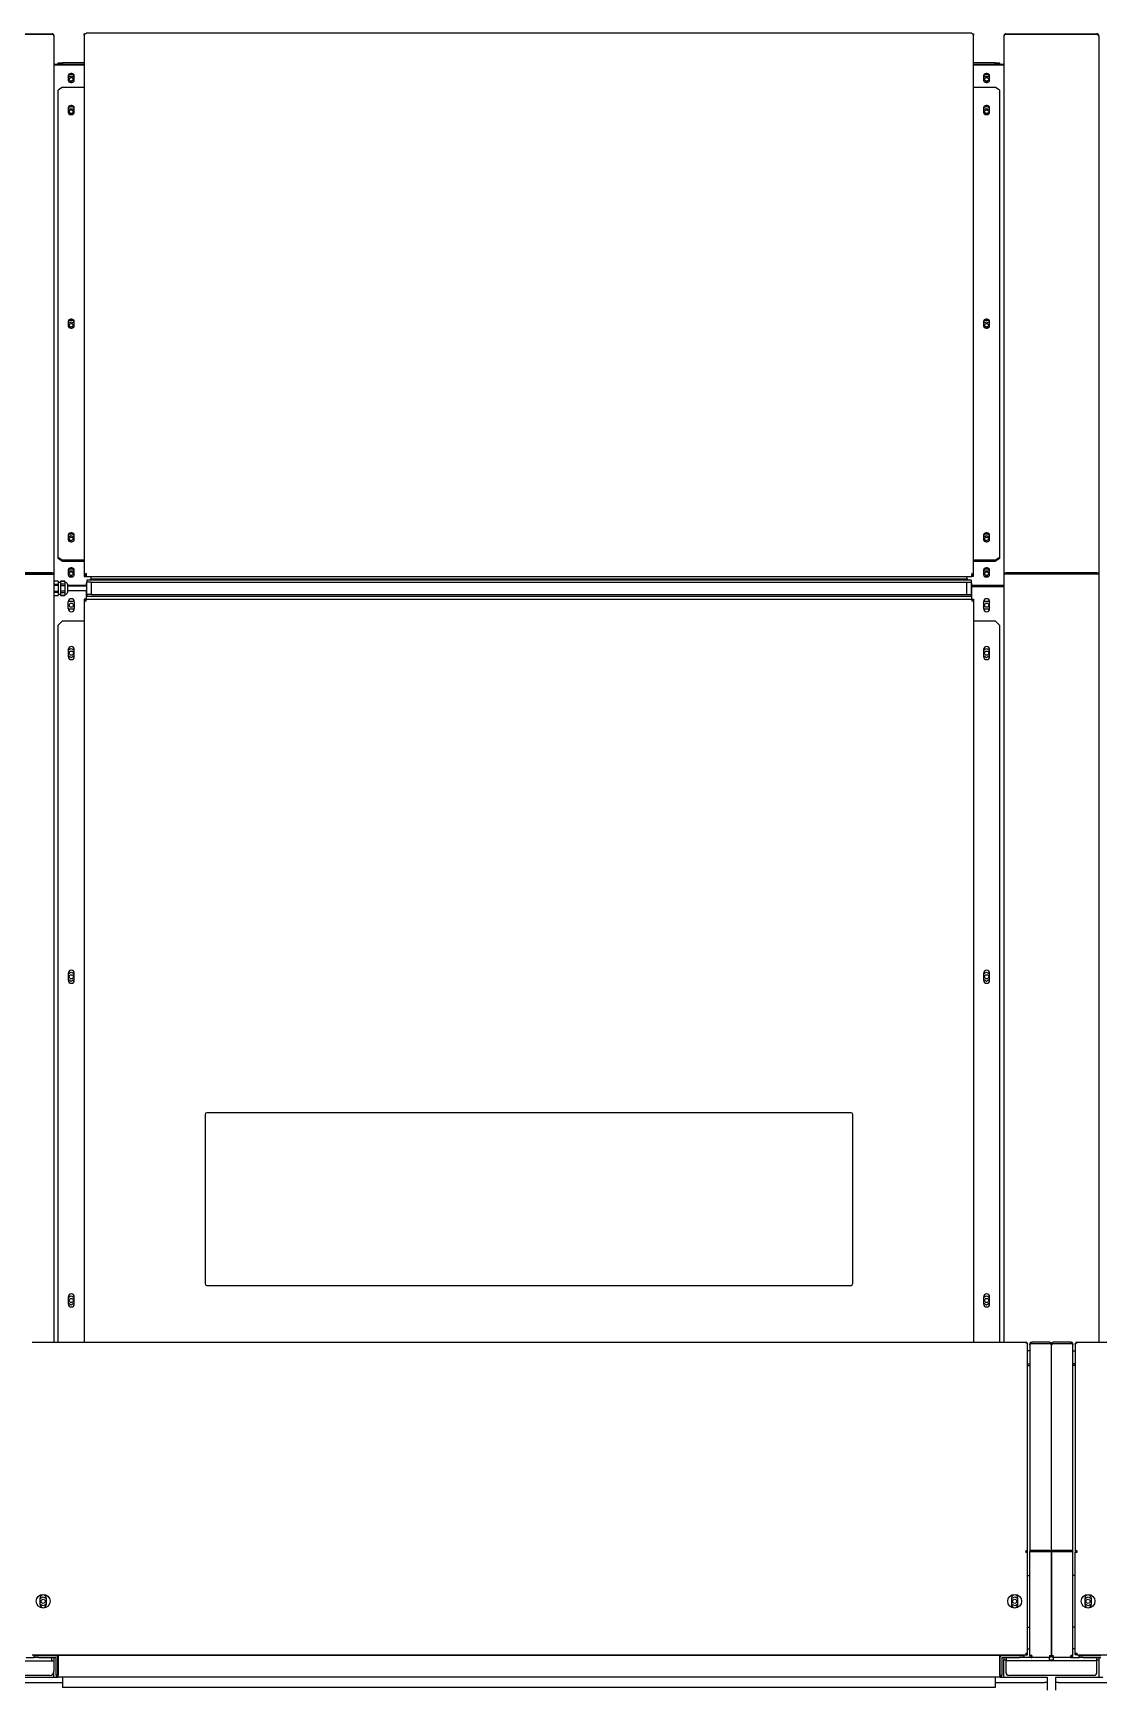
# Model space of a CAD drawing. Extents: x 28911 to 70911, y -59 to 29641.
# Drawn here: x 38253 to 39487, y 6864 to 8783 of the extents above; entities that cross this region are included whole.
import ezdxf

# ---------------------------------------------------------------- set-up
doc = ezdxf.new("R2010")
doc.units = 0
doc.header["$LTSCALE"] = 300
doc.header["$MEASUREMENT"] = 0

# ---------------------------------------------------------------- blocks, each defined once
blk = doc.blocks.new('A$C714e681e')
at = {"color": 7, "linetype": 'Continuous', "lineweight": 25}
for p, q in [((191.8, 2948.5), (297.4, 2948.5)), ((297.4, 2947.9), (191.8, 2947.9)), ((299.6, 2946.3), (299.6, 2946.3)), ((299.6, 2946.3), (299.6, 2322.6)), ((334.6, 2948.5), (335.8, 2948.5)), ((334.6, 2947.1), (334.6, 2948.5)), ((334.6, 2947.1), (334.6, 2321.8)), ((1362.4, 2949.3), (336.8, 2949.3)), ((336.8, 2949.3), (336.8, 2948.7)), ((1362.4, 2949.3), (1362.4, 2948.7)), ((1363.4, 2948.5), (1364.6, 2948.5)), ((1364.6, 2948.5), (1364.6, 2947.1)), ((1364.6, 2321.8), (1364.6, 2947.1)), ((1399.6, 2946.3), (1399.6, 2946.3)), ((1399.6, 2946.3), (1399.6, 2322.6)), ((1401.8, 2948.5), (1507.4, 2948.5)), ((1507.4, 2947.9), (1401.8, 2947.9)), ((1509.6, 2946.3), (1509.6, 2946.3)), ((1509.6, 2946.3), (1509.6, 2322.6)), ((334.6, 2913), (299.8, 2913)), ((299.8, 2912.4), (334.6, 2912.4)), ((304.6, 2913), (304.6, 2915)), ((304.6, 2915), (309.6, 2915)), ((309.6, 2915), (309.6, 2913)), ((334.4, 2915), (309.6, 2915)), ((316.1, 2900.1), (316.1, 2894.4)), ((316.1, 2898), (316.9, 2899)), ((316.9, 2899), (322.3, 2899)), ((322.3, 2899), (323.1, 2898)), ((323.1, 2894.4), (323.1, 2900.1)), ((334.4, 2913), (334.6, 2913)), ((1399.4, 2913), (1364.6, 2913)), ((1364.6, 2913), (1364.8, 2913)), ((1364.6, 2912.4), (1399.4, 2912.4)), ((1389.6, 2915), (1364.8, 2915)), ((1376.1, 2900.1), (1376.1, 2894.4)), ((1376.1, 2898), (1376.9, 2899)), ((1376.9, 2899), (1382.3, 2899)), ((1382.3, 2899), (1383.1, 2898)), ((1383.1, 2894.4), (1383.1, 2900.1)), ((1389.6, 2913), (1389.6, 2915)), ((1389.6, 2915), (1394.6, 2915)), ((1394.6, 2915), (1394.6, 2913)), ((309.6, 2886.7), (304.6, 2883.1)), ((304.6, 2342.2), (304.6, 2883.1)), ((309.6, 2886.7), (334.4, 2886.7)), ((321.8, 2892.5), (317.4, 2892.5)), ((1364.8, 2886.7), (1389.6, 2886.7)), ((1381.8, 2892.5), (1377.4, 2892.5)), ((1394.6, 2883.1), (1389.6, 2886.7)), ((1394.6, 2883.1), (1394.6, 2342.2)), ((316.1, 2863), (316.1, 2857.3)), ((316.1, 2860.7), (319.6, 2862.1)), ((319.6, 2862.1), (323.1, 2860.7)), ((323.1, 2857.3), (323.1, 2863)), ((1376.1, 2863), (1376.1, 2857.3)), ((1376.1, 2860.7), (1379.6, 2862.1)), ((1379.6, 2862.1), (1383.1, 2860.7)), ((1383.1, 2857.3), (1383.1, 2863)), ((319, 2854.9), (316.9, 2855.7)), ((322.3, 2855.7), (320.2, 2854.9)), ((1379, 2854.9), (1376.9, 2855.7)), ((1382.3, 2855.7), (1380.2, 2854.9)), ((316.1, 2615.5), (316.1, 2609.8)), ((316.1, 2613.2), (319.6, 2614.7)), ((319.6, 2614.7), (323.1, 2613.2)), ((323.1, 2609.8), (323.1, 2615.5)), ((1376.1, 2615.5), (1376.1, 2609.8)), ((1376.1, 2613.2), (1379.6, 2614.7)), ((1379.6, 2614.7), (1383.1, 2613.2)), ((1383.1, 2609.8), (1383.1, 2615.5)), ((319, 2607.4), (316.9, 2608.2)), ((322.3, 2608.2), (320.2, 2607.4)), ((1379, 2607.4), (1376.9, 2608.2)), ((1382.3, 2608.2), (1380.2, 2607.4)), ((316.1, 2368), (316.1, 2362.3)), ((316.1, 2365.7), (319.6, 2367.2)), ((319, 2359.9), (316.9, 2360.7)), ((319.6, 2367.2), (323.1, 2365.7)), ((322.3, 2360.7), (320.2, 2359.9)), ((323.1, 2362.3), (323.1, 2368)), ((1376.1, 2368), (1376.1, 2362.3)), ((1376.1, 2365.7), (1379.6, 2367.2)), ((1379, 2359.9), (1376.9, 2360.7)), ((1379.6, 2367.2), (1383.1, 2365.7)), ((1382.3, 2360.7), (1380.2, 2359.9)), ((1383.1, 2362.3), (1383.1, 2368)), ((304.6, 2342.2), (309.6, 2338.7)), ((304.6, 2340.8), (304.6, 2342.2)), ((309.6, 2337.2), (304.6, 2340.8)), ((1389.6, 2338.7), (1394.6, 2342.2)), ((1394.6, 2340.8), (1389.6, 2337.2)), ((1394.6, 2342.2), (1394.6, 2340.8)), ((297.4, 2324.1), (191.8, 2324.1)), ((297.4, 2322.7), (191.8, 2322.7)), ((191.8, 2322.6), (297.4, 2322.6)), ((297.4, 2322.6), (299.6, 2322.6)), ((299.6, 2322.6), (299.6, 1432.5)), ((334.4, 2338.7), (309.6, 2338.7)), ((309.6, 2338.7), (309.6, 2337.2)), ((334.4, 2337.2), (309.6, 2337.2)), ((316.1, 2327.3), (316.1, 2321.7)), ((316.1, 2325.4), (316.9, 2326.4)), ((316.9, 2326.4), (322.3, 2326.4)), ((322.3, 2326.4), (323.1, 2325.4)), ((323.1, 2321.7), (323.1, 2327.3)), ((334.4, 2337.2), (334.6, 2337.3)), ((334.6, 2321.8), (334.6, 2321.7)), ((334.6, 2321.7), (336.6, 2321.7)), ((334.6, 2321.7), (334.6, 2319.6)), ((336.6, 2321.8), (336.6, 2321.7)), ((336.6, 2321.7), (336.6, 2319.6)), ((336.8, 2323.3), (336.8, 2319.6)), ((1362.4, 2323.3), (1362.4, 2319.6)), ((1362.6, 2321.7), (1362.6, 2321.8)), ((1364.6, 2321.7), (1362.6, 2321.7)), ((1362.6, 2319.6), (1362.6, 2321.7)), ((1364.6, 2337.3), (1364.8, 2337.2)), ((1364.6, 2321.7), (1364.6, 2321.8)), ((1364.6, 2319.6), (1364.6, 2321.7)), ((1389.6, 2338.7), (1364.8, 2338.7)), ((1389.6, 2337.2), (1364.8, 2337.2)), ((1376.1, 2327.3), (1376.1, 2321.7)), ((1376.1, 2325.4), (1376.9, 2326.4)), ((1376.9, 2326.4), (1382.3, 2326.4)), ((1382.3, 2326.4), (1383.1, 2325.4)), ((1383.1, 2321.7), (1383.1, 2327.3)), ((1389.6, 2337.2), (1389.6, 2338.7)), ((1399.6, 2322.6), (1399.6, 1432.5)), ((1401.8, 2322.6), (1399.6, 2322.6)), ((1507.4, 2324.1), (1401.8, 2324.1)), ((1507.4, 2322.7), (1401.8, 2322.7)), ((1507.4, 2322.6), (1401.8, 2322.6)), ((1453.6, 2322.7), (1453.6, 2322.6)), ((1455.6, 2322.7), (1455.6, 2322.6)), ((1509.6, 2322.6), (1507.4, 2322.6)), ((1509.6, 2322.6), (1509.6, 1432.5)), ((304.6, 2314.2), (299.6, 2314.2)), ((304.6, 2314.2), (299.6, 2314.2)), ((299.6, 2310.8), (304.6, 2310.8)), ((304.6, 2309.4), (299.6, 2309.4)), ((299.6, 2302.6), (304.6, 2302.6)), ((304.6, 2314.2), (304.6, 2310.8)), ((304.6, 2314.2), (304.6, 2314.2)), ((307.1, 2312.9), (304.6, 2312.9)), ((304.6, 2310.8), (304.6, 2309.4)), ((304.6, 2309.4), (304.6, 2302.6)), ((304.6, 2302.6), (304.6, 2301.2)), ((312.1, 2314.2), (307.1, 2314.2)), ((307.1, 2314.2), (312.1, 2314.2)), ((307.1, 2314.2), (307.1, 2310.8)), ((307.1, 2314.2), (307.1, 2314.2)), ((312.1, 2310.8), (307.1, 2310.8)), ((307.1, 2310.8), (307.1, 2309.4)), ((307.1, 2309.4), (312.1, 2309.4)), ((307.1, 2309.4), (307.1, 2302.6)), ((312.1, 2302.6), (307.1, 2302.6)), ((307.1, 2302.6), (307.1, 2301.2)), ((312.1, 2314.2), (312.1, 2310.8)), ((312.1, 2314.2), (312.1, 2314.2)), ((313.1, 2312.9), (312.1, 2312.9)), ((312.1, 2310.8), (312.1, 2309.4)), ((312.1, 2309.4), (312.1, 2302.6)), ((312.1, 2302.6), (312.1, 2301.2)), ((315.1, 2311), (315.1, 2301.1)), ((336.8, 2309.4), (315.1, 2309.4)), ((322.6, 2308.5), (315.1, 2308.5)), ((315.1, 2303.5), (322.6, 2303.5)), ((322, 2319.9), (317.2, 2319.9)), ((337.6, 2308.5), (322.6, 2308.5)), ((322.6, 2303.5), (337.6, 2303.5)), ((334.6, 2319.6), (336.6, 2319.6)), ((336.8, 2319.6), (1362.4, 2319.6)), ((337.6, 2312.3), (336.8, 2311.5)), ((336.8, 2311.5), (336.8, 2308.5)), ((336.8, 2303.5), (336.8, 2293.7)), ((1361.6, 2315.5), (337.6, 2315.5)), ((337.6, 2315.5), (337.6, 2313.1)), ((342.6, 2313.1), (337.6, 2313.1)), ((337.6, 2298.9), (337.6, 2313.1)), ((341.8, 2316.5), (340.8, 2315.5)), ((1357.4, 2316.5), (341.8, 2316.5)), ((342.1, 2319.6), (342.1, 2316.5)), ((342.6, 2313.1), (342.6, 2298.9)), ((342.6, 2313.1), (1356.6, 2313.1)), ((1356.6, 2298.9), (1356.6, 2313.1)), ((1356.6, 2313.1), (1361.6, 2313.1)), ((1357.1, 2316.5), (1357.1, 2319.6)), ((1358.4, 2315.5), (1357.4, 2316.5)), ((1361.6, 2315.5), (1361.6, 2313.1)), ((1361.6, 2313.1), (1361.6, 2298.9)), ((1362.4, 2311.5), (1361.6, 2312.3)), ((1362.4, 2293.7), (1362.4, 2311.5)), ((1399.4, 2309.4), (1362.4, 2309.4)), ((1362.4, 2308), (1399.4, 2308)), ((1364.6, 2319.6), (1362.6, 2319.6)), ((1382, 2319.9), (1377.2, 2319.9)), ((1399.6, 2308), (1399.4, 2308)), ((1399.5, 2308), (1399.6, 2308)), ((304.6, 2301.2), (299.6, 2301.2)), ((299.6, 2297.8), (304.6, 2297.8)), ((299.6, 2297.8), (304.6, 2297.8)), ((304.6, 2301.2), (304.6, 2297.8)), ((307.1, 2299.1), (304.6, 2299.1)), ((304.6, 2297.8), (304.6, 2297.8)), ((307.1, 2301.2), (312.1, 2301.2)), ((307.1, 2301.2), (307.1, 2297.8)), ((307.1, 2297.8), (312.1, 2297.8)), ((312.1, 2297.8), (307.1, 2297.8)), ((307.1, 2297.8), (307.1, 2297.8)), ((312.1, 2301.2), (312.1, 2297.8)), ((313.1, 2299.1), (312.1, 2299.1)), ((312.1, 2297.8), (312.1, 2297.8)), ((316.1, 2289.6), (316.9, 2291.1)), ((316.1, 2282.5), (316.1, 2290.5)), ((316.9, 2281.9), (316.1, 2283.3)), ((316.9, 2291.1), (322.3, 2291.1)), ((322.3, 2291.1), (323.1, 2289.6)), ((323.1, 2283.3), (322.3, 2281.9)), ((323.1, 2290.5), (323.1, 2282.5)), ((334.6, 2293.5), (334.6, 2291.3)), ((336.6, 2293.5), (334.6, 2293.5)), ((334.6, 2291.3), (334.6, 1432.5)), ((336.8, 2291.3), (334.6, 2291.3)), ((336.6, 2291.3), (336.6, 2293.5)), ((336.8, 2293.7), (336.8, 2293.5)), ((336.8, 2293.5), (1362.4, 2293.5)), ((336.8, 2291.3), (336.8, 2293.5)), ((342.6, 2298.9), (337.6, 2298.9)), ((337.6, 2298.9), (337.6, 2296.5)), ((1361.6, 2296.5), (337.6, 2296.5)), ((342.6, 2298.9), (1356.6, 2298.9)), ((1356.6, 2298.9), (1361.6, 2298.9)), ((1361.6, 2298.9), (1361.6, 2296.5)), ((1362.4, 2293.5), (1362.4, 2293.7)), ((1362.4, 2293.5), (1362.4, 2291.3)), ((1364.6, 2291.3), (1362.4, 2291.3)), ((1362.6, 2293.5), (1362.6, 2291.3)), ((1362.6, 2293.5), (1364.6, 2293.5)), ((1364.6, 2293.5), (1364.6, 2291.3)), ((1364.6, 2291.3), (1364.6, 1432.5)), ((1376.1, 2289.6), (1376.9, 2291.1)), ((1376.1, 2290.5), (1376.1, 2282.5)), ((1376.9, 2281.9), (1376.1, 2283.3)), ((1376.9, 2291.1), (1382.3, 2291.1)), ((1382.3, 2291.1), (1383.1, 2289.6)), ((1383.1, 2283.3), (1382.3, 2281.9)), ((1383.1, 2282.5), (1383.1, 2290.5)), ((309.6, 2268.5), (304.6, 2263.5)), ((309.6, 2268.5), (334.4, 2268.5)), ((322.3, 2281.9), (316.9, 2281.9)), ((334.6, 2268.5), (334.4, 2268.5)), ((1364.8, 2268.5), (1364.6, 2268.5)), ((1364.8, 2268.5), (1389.6, 2268.5)), ((1382.3, 2281.9), (1376.9, 2281.9)), ((1394.6, 2263.5), (1389.6, 2268.5)), ((304.6, 1432.5), (304.6, 2263.5)), ((1394.6, 2263.5), (1394.6, 1432.5)), ((316.1, 2234.3), (319.6, 2236.3)), ((316.1, 2235), (316.1, 2227)), ((319.6, 2225.7), (316.1, 2227.7)), ((319.6, 2236.3), (323.1, 2234.3)), ((323.1, 2227.7), (319.6, 2225.7)), ((323.1, 2227), (323.1, 2235)), ((1376.1, 2234.3), (1379.6, 2236.3)), ((1376.1, 2235), (1376.1, 2227)), ((1379.6, 2225.7), (1376.1, 2227.7)), ((1379.6, 2236.3), (1383.1, 2234.3)), ((1383.1, 2227.7), (1379.6, 2225.7)), ((1383.1, 2227), (1383.1, 2235)), ((316.1, 1859.3), (319.6, 1861.3)), ((319.6, 1861.3), (323.1, 1859.3)), ((1376.1, 1859.3), (1379.6, 1861.3)), ((1379.6, 1861.3), (1383.1, 1859.3)), ((316.1, 1860), (316.1, 1852)), ((319.6, 1850.7), (316.1, 1852.7)), ((323.1, 1852.7), (319.6, 1850.7)), ((323.1, 1852), (323.1, 1860)), ((1376.1, 1860), (1376.1, 1852)), ((1379.6, 1850.7), (1376.1, 1852.7)), ((1383.1, 1852.7), (1379.6, 1850.7)), ((1383.1, 1852), (1383.1, 1860)), ((474.6, 1696.5), (474.6, 1500.5)), ((1222.6, 1698.5), (476.6, 1698.5)), ((1224.6, 1500.5), (1224.6, 1696.5)), ((476.6, 1498.5), (1222.6, 1498.5)), ((316.1, 1484.3), (319.6, 1486.3)), ((316.1, 1485), (316.1, 1477)), ((319.6, 1475.7), (316.1, 1477.7)), ((319.6, 1486.3), (323.1, 1484.3)), ((323.1, 1477.7), (319.6, 1475.7)), ((323.1, 1477), (323.1, 1485)), ((1376.1, 1484.3), (1379.6, 1486.3)), ((1376.1, 1485), (1376.1, 1477)), ((1379.6, 1475.7), (1376.1, 1477.7)), ((1379.6, 1486.3), (1383.1, 1484.3)), ((1383.1, 1477.7), (1379.6, 1475.7)), ((1383.1, 1477), (1383.1, 1485)), ((274.3, 1432.5), (1424.9, 1432.5)), ((1424.9, 1432.5), (1424.9, 1431.9)), ((1427.1, 1430.2), (1427.1, 1430.3)), ((1427.1, 1189.5), (1427.1, 1430.2)), ((1429.6, 1422.5), (1427.1, 1422.5)), ((1429.8, 1430.3), (1429.6, 1430.3)), ((1429.6, 1430.3), (1429.6, 1429.7)), ((1429.6, 1429.7), (1429.6, 1190.1)), ((1431.8, 1431.3), (1431.8, 1432.5)), ((1452.4, 1432.5), (1431.8, 1432.5)), ((1431.8, 1431.3), (1452.4, 1431.3)), ((1454.5, 1430.3), (1454.6, 1430.3)), ((1454.7, 1430.3), (1454.6, 1430.3)), ((1454.6, 1430.3), (1454.6, 1430.3)), ((1454.6, 1429.8), (1454.6, 1430.3)), ((1454.6, 1429.8), (1454.6, 1429.8)), ((1454.6, 1429.8), (1454.6, 1429.7)), ((1454.6, 1429.8), (1454.6, 1429.8)), ((1454.6, 1190.2), (1454.6, 1429.7)), ((1477.4, 1432.5), (1456.8, 1432.5)), ((1456.8, 1431.3), (1477.4, 1431.3)), ((1477.4, 1431.3), (1477.4, 1432.5)), ((1479.4, 1430.3), (1479.6, 1430.3)), ((1479.6, 1429.7), (1479.6, 1430.3)), ((1479.6, 1190.1), (1479.6, 1429.7)), ((1479.6, 1422.5), (1482.1, 1422.5)), ((1482.1, 1430.3), (1482.1, 1430.2)), ((1482.1, 1430.2), (1482.1, 1189.5)), ((1484.3, 1431.9), (1484.3, 1432.5)), ((1484.3, 1432.5), (2634.9, 1432.5)), ((1427.1, 1407.5), (1429.6, 1407.5)), ((1427.1, 1405.5), (1429.6, 1405.5)), ((1482.1, 1407.5), (1479.6, 1407.5)), ((1482.1, 1405.5), (1479.6, 1405.5)), ((1424.9, 1191), (1424.9, 1189.4)), ((1427.1, 1189.5), (1425.1, 1189.5)), ((1427.1, 1189.3), (1427.1, 1189.5)), ((1429.6, 1069.9), (1429.6, 1190.1)), ((1452.4, 1191.4), (1431.8, 1191.4)), ((1431.8, 1190.2), (1431.8, 1191.4)), ((1431.8, 1190.2), (1452.4, 1190.2)), ((1452.4, 1190.2), (1454.6, 1190.2)), ((1454.6, 1190.2), (1456.8, 1190.2)), ((1454.6, 1069.7), (1454.6, 1190.2)), ((1454.6, 1190.2), (1454.6, 1069.7)), ((1477.4, 1191.4), (1456.8, 1191.4)), ((1456.8, 1190.2), (1477.4, 1190.2)), ((1477.4, 1190.2), (1477.4, 1191.4)), ((1479.6, 1069.9), (1479.6, 1190.1)), ((1482.1, 1189.5), (1484.1, 1189.5)), ((1482.1, 1189.5), (1482.1, 1189.3)), ((1484.3, 1189.4), (1484.3, 1191)), ((1427.1, 1072.5), (1427.1, 1189.3)), ((1482.1, 1072.5), (1482.1, 1189.3)), ((1427.1, 1162.5), (1429.6, 1162.5)), ((1482.1, 1162.5), (1479.6, 1162.5)), ((283.6, 1135.8), (287.1, 1137.8)), ((283.6, 1128.5), (283.6, 1136.5)), ((287.1, 1137.8), (290.6, 1135.8)), ((290.6, 1136.5), (290.6, 1128.5)), ((1408.6, 1135.8), (1412.1, 1137.8)), ((1408.6, 1136.5), (1408.6, 1128.5)), ((1412.1, 1137.8), (1415.6, 1135.8)), ((1415.6, 1128.5), (1415.6, 1136.5)), ((1493.6, 1135.8), (1497.1, 1137.8)), ((1493.6, 1128.5), (1493.6, 1136.5)), ((1497.1, 1137.8), (1500.6, 1135.8)), ((1500.6, 1136.5), (1500.6, 1128.5)), ((287.1, 1127.2), (283.6, 1129.2)), ((290.6, 1129.2), (287.1, 1127.2)), ((1412.1, 1127.2), (1408.6, 1129.2)), ((1415.6, 1129.2), (1412.1, 1127.2)), ((1497.1, 1127.2), (1493.6, 1129.2)), ((1500.6, 1129.2), (1497.1, 1127.2)), ((1427.1, 1102.5), (1429.6, 1102.5)), ((1482.1, 1102.5), (1479.6, 1102.5)), ((1427.1, 1077.5), (1429.6, 1077.5)), ((1482.1, 1077.5), (1479.6, 1077.5)), ((252.1, 1063.5), (292.1, 1063.5)), ((267.4, 1067.5), (276.6, 1067.5)), ((274.3, 1070.3), (1424.9, 1070.3)), ((276.6, 1067.5), (276.6, 1069.5)), ((276.6, 1069.5), (281.6, 1069.5)), ((281.6, 1067.5), (276.6, 1067.5)), ((281.6, 1069.5), (301.9, 1069.5)), ((281.6, 1067.5), (301.9, 1067.5)), ((292.1, 1063.5), (295.3, 1063.5)), ((295.3, 1063.5), (299.6, 1063.5)), ((297.1, 1063.5), (297.1, 1067.5)), ((299.6, 1070.3), (299.6, 1069.5)), ((299.6, 1067.5), (299.6, 1063.5)), ((299.6, 1063.5), (299.6, 1061.3)), ((299.6, 1061.3), (299.6, 1051.5)), ((302.1, 1046.7), (302.1, 1067.3)), ((304.1, 1046.7), (304.1, 1067.3)), ((304.3, 1069.5), (304.3, 1046.7)), ((1394.9, 1069.5), (304.3, 1069.5)), ((304.6, 1069.5), (304.6, 1070.3)), ((334.6, 1070.3), (334.6, 1069.5)), ((1364.6, 1070.3), (1364.6, 1069.5)), ((1394.6, 1070.3), (1394.6, 1069.5)), ((1394.9, 1046.7), (1394.9, 1069.5)), ((1395.1, 1067.3), (1395.1, 1046.7)), ((1397.1, 1067.3), (1397.1, 1046.7)), ((1397.3, 1069.5), (1417.6, 1069.5)), ((1397.3, 1067.5), (1417.6, 1067.5)), ((1399.6, 1070.3), (1399.6, 1069.5)), ((1399.6, 1067.5), (1399.6, 1064.5)), ((1399.6, 1044.5), (1399.6, 1064.5)), ((1399.6, 1064.5), (1402.1, 1064.5)), ((1402.1, 1067.5), (1402.1, 1063.5)), ((1507.1, 1063.5), (1402.1, 1063.5)), ((1402.1, 1061.3), (1402.1, 1063.5)), ((1402.1, 1049.5), (1402.1, 1061.3)), ((1417.6, 1069.5), (1422.6, 1069.5)), ((1422.6, 1067.5), (1417.6, 1067.5)), ((1422.6, 1069.5), (1422.6, 1067.5)), ((1431.8, 1067.5), (1422.6, 1067.5)), ((1424.9, 1072.5), (1424.9, 1070.3)), ((1424.9, 1072.5), (1427.1, 1072.5)), ((1424.9, 1070.3), (1425.1, 1070.3)), ((1425.1, 1072.5), (1425.1, 1070.3)), ((1425.1, 1070.3), (1427.1, 1070.3)), ((1427.1, 1070.3), (1427.1, 1072.5)), ((1429.6, 1069.9), (1429.6, 1069.7)), ((1431.6, 1069.7), (1429.6, 1069.7)), ((1432, 1069.7), (1431.8, 1069.7)), ((1431.8, 1069.5), (1431.8, 1067.5)), ((1431.8, 1069.5), (1432, 1069.5)), ((1431.8, 1067.5), (1432, 1067.5)), ((1432, 1067.5), (1432, 1069.7)), ((1452.4, 1067.5), (1432, 1067.5)), ((1452.1, 1067.5), (1452.1, 1063.5)), ((1452.1, 1064.5), (1457.1, 1064.5)), ((1452.4, 1069.7), (1452.4, 1067.5)), ((1452.4, 1069.7), (1454.6, 1069.7)), ((1454.6, 1069.7), (1456.8, 1069.7)), ((1456.8, 1069.7), (1456.8, 1067.5)), ((1477.2, 1067.5), (1456.8, 1067.5)), ((1457.1, 1063.5), (1457.1, 1067.5)), ((1477.2, 1069.7), (1477.4, 1069.7)), ((1477.2, 1067.5), (1477.2, 1069.7)), ((1477.2, 1069.5), (1477.4, 1069.5)), ((1477.2, 1067.5), (1477.4, 1067.5)), ((1477.4, 1069.5), (1477.4, 1067.5)), ((1477.4, 1067.5), (1486.6, 1067.5)), ((1477.6, 1069.7), (1479.6, 1069.7)), ((1479.6, 1069.7), (1479.6, 1069.9)), ((1482.1, 1072.5), (1484.3, 1072.5)), ((1482.1, 1070.3), (1482.1, 1072.5)), ((1484.1, 1070.3), (1482.1, 1070.3)), ((1484.1, 1070.3), (1484.1, 1072.5)), ((1484.1, 1070.3), (1484.3, 1070.3)), ((1484.3, 1070.3), (1484.3, 1072.5)), ((1484.3, 1070.3), (2634.9, 1070.3)), ((1486.6, 1067.5), (1486.6, 1069.5)), ((1486.6, 1069.5), (1491.6, 1069.5)), ((1491.6, 1067.5), (1486.6, 1067.5)), ((1491.6, 1069.5), (1511.9, 1069.5)), ((1491.6, 1067.5), (1511.9, 1067.5)), ((1507.1, 1063.5), (1507.1, 1067.5)), ((1507.1, 1064.5), (1509.6, 1064.5)), ((1507.1, 1061.3), (1507.1, 1063.5)), ((1507.1, 1049.5), (1507.1, 1061.3)), ((1509.6, 1070.3), (1509.6, 1069.5)), ((1509.6, 1067.5), (1509.6, 1064.5)), ((1509.6, 1064.5), (1509.6, 1044.5)), ((294.6, 1046.5), (241.8, 1046.5)), ((252.6, 1044.5), (304.3, 1044.5)), ((252.6, 1038.5), (309.6, 1038.5)), ((299.6, 1044.5), (299.6, 1051.5)), ((304.1, 1046.7), (302.1, 1046.7)), ((304.3, 1044.5), (304.3, 1046.7)), ((1394.9, 1044.5), (304.3, 1044.5)), ((309.6, 1044.5), (309.6, 1034.7)), ((1389.6, 1044.5), (1389.6, 1034.7)), ((1389.6, 1038.5), (1446.6, 1038.5)), ((1394.9, 1046.7), (1394.9, 1044.5)), ((1394.9, 1044.5), (1446.6, 1044.5)), ((1395.1, 1046.7), (1397.1, 1046.7)), ((1504.1, 1046.5), (1405.1, 1046.5)), ((1446.6, 1044.5), (1449.6, 1044.5)), ((1449.6, 1038.5), (1446.6, 1038.5)), ((1449.6, 1044.5), (1449.6, 1038.5)), ((1449.6, 1038.5), (1449.6, 1029.5)), ((1459.6, 1038.5), (1459.6, 1044.5)), ((1459.6, 1044.5), (1462.6, 1044.5)), ((1459.6, 1029.5), (1459.6, 1038.5)), ((1462.6, 1038.5), (1459.6, 1038.5)), ((1462.6, 1044.5), (1514.3, 1044.5)), ((1462.6, 1038.5), (1519.6, 1038.5)), ((309.6, 1034.7), (309.6, 1032.5)), ((1389.6, 1032.5), (309.6, 1032.5)), ((1389.6, 1034.7), (1389.6, 1032.5))]:
    blk.add_line(p, q, dxfattribs=at)
at = {"color": 7, "linetype": 'Continuous', "lineweight": 25, "flags": 128}
for points in [[(323.1, 2900.1), (322.9, 2900.9), (322.3, 2901.7), (321.4, 2902.2), (320.2, 2902.5), (319, 2902.5), (317.9, 2902.2), (316.9, 2901.7), (316.3, 2900.9), (316.1, 2900.1)], [(323.1, 2898.7), (322.9, 2899.5), (322.3, 2900.3), (321.4, 2900.8), (320.2, 2901.1), (319, 2901.1), (317.9, 2900.8), (316.9, 2900.3), (316.3, 2899.5), (316.1, 2898.7)], [(321.7, 2896.6), (321.1, 2897.1), (320.2, 2897.4), (319.3, 2897.5), (318.4, 2897.3), (317.7, 2896.8), (317.3, 2896.2), (317.2, 2895.6), (317.5, 2894.9), (318.1, 2894.5), (319, 2894.2), (319.9, 2894.1), (320.8, 2894.3), (321.5, 2894.8), (321.9, 2895.4), (322, 2896), (321.7, 2896.6)], [(1383.1, 2900.1), (1382.9, 2900.9), (1382.3, 2901.7), (1381.4, 2902.2), (1380.2, 2902.5), (1379, 2902.5), (1377.9, 2902.2), (1376.9, 2901.7), (1376.3, 2900.9), (1376.1, 2900.1)], [(1383.1, 2898.7), (1382.9, 2899.5), (1382.3, 2900.3), (1381.4, 2900.8), (1380.2, 2901.1), (1379, 2901.1), (1377.9, 2900.8), (1376.9, 2900.3), (1376.3, 2899.5), (1376.1, 2898.7)], [(1381.7, 2894.9), (1382, 2895.6), (1381.9, 2896.2), (1381.5, 2896.8), (1380.8, 2897.3), (1379.9, 2897.5), (1379, 2897.4), (1378.1, 2897.1), (1377.5, 2896.6), (1377.2, 2896), (1377.3, 2895.4), (1377.7, 2894.8), (1378.4, 2894.3), (1379.3, 2894.1), (1380.2, 2894.2), (1381.1, 2894.5), (1381.7, 2894.9)], [(316.1, 2894.4), (316.3, 2893.6), (316.9, 2892.9), (317.9, 2892.3), (319, 2892), (320.2, 2892), (321.4, 2892.3), (322.3, 2892.9), (322.9, 2893.6), (323.1, 2894.4)], [(1376.1, 2894.4), (1376.3, 2893.6), (1376.9, 2892.9), (1377.9, 2892.3), (1379, 2892), (1380.2, 2892), (1381.4, 2892.3), (1382.3, 2892.9), (1382.9, 2893.6), (1383.1, 2894.4)], [(323.1, 2863), (322.9, 2863.8), (322.3, 2864.6), (321.4, 2865.1), (320.2, 2865.4), (319, 2865.4), (317.9, 2865.1), (316.9, 2864.6), (316.3, 2863.8), (316.1, 2863)], [(323.1, 2861.6), (322.9, 2862.4), (322.3, 2863.2), (321.4, 2863.7), (320.2, 2864), (319, 2864), (317.9, 2863.7), (316.9, 2863.2), (316.3, 2862.4), (316.1, 2861.6)], [(318.4, 2856.9), (319.3, 2856.7), (320.2, 2856.7), (321.1, 2857), (321.7, 2857.5), (322, 2858.2), (321.9, 2858.8), (321.5, 2859.4), (320.8, 2859.9), (319.9, 2860.1), (319, 2860), (318.1, 2859.7), (317.5, 2859.2), (317.2, 2858.6), (317.3, 2857.9), (317.7, 2857.3), (318.4, 2856.9)], [(1383.1, 2863), (1382.9, 2863.8), (1382.3, 2864.6), (1381.4, 2865.1), (1380.2, 2865.4), (1379, 2865.4), (1377.9, 2865.1), (1376.9, 2864.6), (1376.3, 2863.8), (1376.1, 2863)], [(1383.1, 2861.6), (1382.9, 2862.4), (1382.3, 2863.2), (1381.4, 2863.7), (1380.2, 2864), (1379, 2864), (1377.9, 2863.7), (1376.9, 2863.2), (1376.3, 2862.4), (1376.1, 2861.6)], [(1378.4, 2856.9), (1379.3, 2856.7), (1380.2, 2856.7), (1381.1, 2857), (1381.7, 2857.5), (1382, 2858.2), (1381.9, 2858.8), (1381.5, 2859.4), (1380.8, 2859.9), (1379.9, 2860.1), (1379, 2860), (1378.1, 2859.7), (1377.5, 2859.2), (1377.2, 2858.6), (1377.3, 2857.9), (1377.7, 2857.3), (1378.4, 2856.9)], [(316.1, 2857.3), (316.3, 2856.5), (316.9, 2855.7), (317.9, 2855.2), (319, 2854.9), (320.2, 2854.9), (321.4, 2855.2), (322.3, 2855.7), (322.9, 2856.5), (323.1, 2857.3)], [(1376.1, 2857.3), (1376.3, 2856.5), (1376.9, 2855.7), (1377.9, 2855.2), (1379, 2854.9), (1380.2, 2854.9), (1381.4, 2855.2), (1382.3, 2855.7), (1382.9, 2856.5), (1383.1, 2857.3)], [(323.1, 2615.5), (322.9, 2616.3), (322.3, 2617.1), (321.4, 2617.6), (320.2, 2617.9), (319, 2617.9), (317.9, 2617.6), (316.9, 2617.1), (316.3, 2616.3), (316.1, 2615.5)], [(323.1, 2614.1), (322.9, 2614.9), (322.3, 2615.7), (321.4, 2616.2), (320.2, 2616.5), (319, 2616.5), (317.9, 2616.2), (316.9, 2615.7), (316.3, 2614.9), (316.1, 2614.1)], [(316.1, 2609.8), (316.3, 2609), (316.9, 2608.2), (317.9, 2607.7), (319, 2607.4), (320.2, 2607.4), (321.4, 2607.7), (322.3, 2608.2), (322.9, 2609), (323.1, 2609.8)], [(318.4, 2609.4), (319.3, 2609.2), (320.2, 2609.3), (321.1, 2609.5), (321.7, 2610), (322, 2610.7), (321.9, 2611.3), (321.5, 2611.9), (320.8, 2612.4), (319.9, 2612.6), (319, 2612.5), (318.1, 2612.2), (317.5, 2611.7), (317.2, 2611.1), (317.3, 2610.5), (317.7, 2609.9), (318.4, 2609.4)], [(1383.1, 2615.5), (1382.9, 2616.3), (1382.3, 2617.1), (1381.4, 2617.6), (1380.2, 2617.9), (1379, 2617.9), (1377.9, 2617.6), (1376.9, 2617.1), (1376.3, 2616.3), (1376.1, 2615.5)], [(1383.1, 2614.1), (1382.9, 2614.9), (1382.3, 2615.7), (1381.4, 2616.2), (1380.2, 2616.5), (1379, 2616.5), (1377.9, 2616.2), (1376.9, 2615.7), (1376.3, 2614.9), (1376.1, 2614.1)], [(1376.1, 2609.8), (1376.3, 2609), (1376.9, 2608.2), (1377.9, 2607.7), (1379, 2607.4), (1380.2, 2607.4), (1381.4, 2607.7), (1382.3, 2608.2), (1382.9, 2609), (1383.1, 2609.8)], [(1378.4, 2609.4), (1379.3, 2609.2), (1380.2, 2609.3), (1381.1, 2609.5), (1381.7, 2610), (1382, 2610.7), (1381.9, 2611.3), (1381.5, 2611.9), (1380.8, 2612.4), (1379.9, 2612.6), (1379, 2612.5), (1378.1, 2612.2), (1377.5, 2611.7), (1377.2, 2611.1), (1377.3, 2610.5), (1377.7, 2609.9), (1378.4, 2609.4)], [(323.1, 2368), (322.9, 2368.9), (322.3, 2369.6), (321.4, 2370.1), (320.2, 2370.4), (319, 2370.4), (317.9, 2370.1), (316.9, 2369.6), (316.3, 2368.9), (316.1, 2368)], [(323.1, 2366.6), (322.9, 2367.4), (322.3, 2368.2), (321.4, 2368.7), (320.2, 2369), (319, 2369), (317.9, 2368.7), (316.9, 2368.2), (316.3, 2367.4), (316.1, 2366.6)], [(316.1, 2362.3), (316.3, 2361.5), (316.9, 2360.8), (317.9, 2360.2), (319, 2359.9), (320.2, 2359.9), (321.4, 2360.2), (322.3, 2360.8), (322.9, 2361.5), (323.1, 2362.3)], [(318.4, 2361.9), (319.3, 2361.7), (320.2, 2361.8), (321.1, 2362.1), (321.7, 2362.6), (322, 2363.2), (321.9, 2363.8), (321.5, 2364.4), (320.8, 2364.9), (319.9, 2365.1), (319, 2365), (318.1, 2364.8), (317.5, 2364.3), (317.2, 2363.6), (317.3, 2363), (317.7, 2362.4), (318.4, 2361.9)], [(1383.1, 2368), (1382.9, 2368.9), (1382.3, 2369.6), (1381.4, 2370.1), (1380.2, 2370.4), (1379, 2370.4), (1377.9, 2370.1), (1376.9, 2369.6), (1376.3, 2368.9), (1376.1, 2368)], [(1383.1, 2366.6), (1382.9, 2367.4), (1382.3, 2368.2), (1381.4, 2368.7), (1380.2, 2369), (1379, 2369), (1377.9, 2368.7), (1376.9, 2368.2), (1376.3, 2367.4), (1376.1, 2366.6)], [(1376.1, 2362.3), (1376.3, 2361.5), (1376.9, 2360.8), (1377.9, 2360.2), (1379, 2359.9), (1380.2, 2359.9), (1381.4, 2360.2), (1382.3, 2360.8), (1382.9, 2361.5), (1383.1, 2362.3)], [(1378.4, 2361.9), (1379.3, 2361.7), (1380.2, 2361.8), (1381.1, 2362.1), (1381.7, 2362.6), (1382, 2363.2), (1381.9, 2363.8), (1381.5, 2364.4), (1380.8, 2364.9), (1379.9, 2365.1), (1379, 2365), (1378.1, 2364.8), (1377.5, 2364.3), (1377.2, 2363.6), (1377.3, 2363), (1377.7, 2362.4), (1378.4, 2361.9)], [(323.1, 2327.3), (322.9, 2328.2), (322.3, 2328.9), (321.4, 2329.5), (320.2, 2329.8), (319, 2329.8), (317.9, 2329.5), (316.9, 2328.9), (316.3, 2328.2), (316.1, 2327.3)], [(323.1, 2325.9), (322.9, 2326.8), (322.3, 2327.5), (321.4, 2328.1), (320.2, 2328.4), (319, 2328.4), (317.9, 2328.1), (316.9, 2327.5), (316.3, 2326.8), (316.1, 2325.9)], [(316.1, 2321.7), (316.3, 2320.8), (316.9, 2320.1), (317.9, 2319.5), (319, 2319.3), (320.2, 2319.3), (321.4, 2319.5), (322.3, 2320.1), (322.9, 2320.8), (323.1, 2321.7)], [(321.7, 2324), (321.1, 2324.5), (320.2, 2324.8), (319.3, 2324.8), (318.4, 2324.6), (317.7, 2324.2), (317.3, 2323.6), (317.2, 2322.9), (317.5, 2322.3), (318.1, 2321.8), (319, 2321.5), (319.9, 2321.5), (320.8, 2321.7), (321.5, 2322.1), (321.9, 2322.7), (322, 2323.4), (321.7, 2324)], [(1383.1, 2327.3), (1382.9, 2328.2), (1382.3, 2328.9), (1381.4, 2329.5), (1380.2, 2329.8), (1379, 2329.8), (1377.9, 2329.5), (1376.9, 2328.9), (1376.3, 2328.2), (1376.1, 2327.3)], [(1383.1, 2325.9), (1382.9, 2326.8), (1382.3, 2327.5), (1381.4, 2328.1), (1380.2, 2328.4), (1379, 2328.4), (1377.9, 2328.1), (1376.9, 2327.5), (1376.3, 2326.8), (1376.1, 2325.9)], [(1376.1, 2321.7), (1376.3, 2320.8), (1376.9, 2320.1), (1377.9, 2319.5), (1379, 2319.3), (1380.2, 2319.3), (1381.4, 2319.5), (1382.3, 2320.1), (1382.9, 2320.8), (1383.1, 2321.7)], [(1381.7, 2322.3), (1382, 2322.9), (1381.9, 2323.6), (1381.5, 2324.2), (1380.8, 2324.6), (1379.9, 2324.8), (1379, 2324.8), (1378.1, 2324.5), (1377.5, 2324), (1377.2, 2323.4), (1377.3, 2322.7), (1377.7, 2322.1), (1378.4, 2321.7), (1379.3, 2321.5), (1380.2, 2321.5), (1381.1, 2321.8), (1381.7, 2322.3)]]:
    blk.add_lwpolyline(points, dxfattribs=at)
at = {"color": 7, "linetype": 'Continuous', "lineweight": 25}
for centre, radius in [((319.6, 2286.5), 2.4), ((1379.6, 2286.5), 2.4), ((319.6, 2231), 2.4), ((1379.6, 2231), 2.4), ((319.6, 1856), 2.4), ((1379.6, 1856), 2.4), ((319.6, 1481), 2.4), ((1379.6, 1481), 2.4), ((287.1, 1132.5), 8), ((287.1, 1132.5), 2.4), ((1412.1, 1132.5), 8), ((1412.1, 1132.5), 2.4), ((1497.1, 1132.5), 8), ((1497.1, 1132.5), 2.4)]:
    blk.add_circle(centre, radius, dxfattribs=at)
for centre, radius, start, end in [((297.4, 2946.3), 2.2, 0, 90), ((297.7, 2945.9), 1.96, 11.4218, 98.0495), ((336.5, 2946.7), 1.96, 81.9505, 168.5782), ((1362.7, 2946.7), 1.96, 11.4218, 98.0495), ((1401.8, 2946.3), 2.2, 90, 180), ((1401.5, 2945.9), 1.96, 81.9505, 168.5782), ((1507.4, 2946.3), 2.2, 0, 90), ((1507.7, 2945.9), 1.96, 11.4218, 98.0495), ((299.8, 2913.2), 0.2, 180, 270), ((299.8, 2912.6), 0.179, 191.4218, 278.0495), ((334.4, 2915.2), 0.2, 270, 0), ((1364.8, 2915.2), 0.2, 180, 270), ((1399.4, 2913.2), 0.2, 270, 0), ((1399.4, 2912.6), 0.179, 261.9505, 348.5782), ((334.4, 2886.8), 0.179, 261.9505, 348.5782), ((1364.8, 2886.8), 0.179, 191.4218, 278.0495), ((297.7, 2322.2), 1.96, 11.4218, 98.0495), ((297.4, 2322.6), 0.179, 11.4218, 98.0495), ((334.4, 2338.8), 0.179, 261.9505, 348.5782), ((336.5, 2321.4), 1.96, 81.9505, 168.5782), ((336.8, 2321.7), 0.179, 81.9505, 168.5782), ((1362.7, 2321.4), 1.96, 11.4218, 98.0495), ((1362.4, 2321.7), 0.179, 11.4218, 98.0495), ((1364.8, 2338.8), 0.179, 191.4218, 278.0495), ((1401.5, 2322.2), 1.96, 81.9505, 168.5782), ((1401.8, 2322.6), 0.179, 81.9505, 168.5782), ((1507.7, 2322.2), 1.96, 11.4218, 98.0495), ((1507.4, 2322.6), 0.179, 11.4218, 98.0495), ((313.1, 2311), 2, 0, 90), ((1399.4, 2309.6), 0.179, 261.9505, 348.5782), ((313.1, 2301.1), 2, 270, 0), ((319.6, 2290.5), 3.5, 0, 180), ((1379.6, 2290.5), 3.5, 0, 180), ((319.6, 2282.5), 3.5, 180, 0), ((1379.6, 2282.5), 3.5, 180, 0), ((319.6, 2235), 3.5, 0, 180), ((319.6, 2227), 3.5, 180, 0), ((1379.6, 2235), 3.5, 0, 180), ((1379.6, 2227), 3.5, 180, 0), ((319.6, 1860), 3.5, 0, 180), ((1379.6, 1860), 3.5, 0, 180), ((319.6, 1852), 3.5, 180, 0), ((1379.6, 1852), 3.5, 180, 0), ((476.6, 1696.5), 2, 90, 180), ((1222.6, 1696.5), 2, 0, 90), ((476.6, 1500.5), 2, 180, 270), ((1222.6, 1500.5), 2, 270, 0), ((319.6, 1485), 3.5, 0, 180), ((1379.6, 1485), 3.5, 0, 180), ((319.6, 1477), 3.5, 180, 0), ((1379.6, 1477), 3.5, 180, 0), ((1452.4, 1430.3), 2.2, 0, 90), ((1452.7, 1429.3), 1.96, 11.4218, 98.0495), ((1456.8, 1430.3), 2.2, 90, 180), ((1456.5, 1429.3), 1.96, 81.9505, 168.5782), ((1452.6, 1189.2), 2.21, 26.9013, 94.3744), ((1456.6, 1189.3), 2.11, 83.709, 155.0153), ((287.1, 1136.5), 3.5, 0, 180), ((1412.1, 1136.5), 3.5, 0, 180), ((1497.1, 1136.5), 3.5, 0, 180), ((287.1, 1128.5), 3.5, 180, 0), ((1412.1, 1128.5), 3.5, 180, 0), ((1497.1, 1128.5), 3.5, 180, 0), ((301.9, 1067.3), 2.2, 0, 90), ((301.9, 1067.3), 0.2, 0, 90), ((1397.3, 1067.3), 2.2, 90, 180), ((1397.3, 1067.3), 0.2, 90, 180), ((1452.4, 1069.7), 0.2, 270, 0), ((1452.4, 1069.7), 2.2, 270, 0), ((1456.8, 1069.7), 2.2, 180, 270), ((1456.8, 1069.7), 0.2, 180, 270), ((294.6, 1051.5), 5, 270, 0), ((304.3, 1046.7), 2.2, 180, 270), ((304.3, 1046.7), 0.2, 180, 270), ((1394.9, 1046.7), 0.2, 270, 0), ((1394.9, 1046.7), 2.2, 270, 0), ((1405.1, 1049.5), 3, 180, 270), ((1504.1, 1049.5), 3, 270, 0)]:
    blk.add_arc(centre, radius, start, end, dxfattribs=at)
for points in [[(1427.1, 1430.3), (1427.1, 1430.6), (1427, 1431.2), (1426.5, 1431.9), (1425.8, 1432.4), (1425.2, 1432.5), (1424.9, 1432.5)], [(1424.9, 1431.9), (1425.2, 1431.8), (1425.8, 1431.8), (1426.5, 1431.4), (1427, 1430.9), (1427.1, 1430.4), (1427.1, 1430.2)], [(1431.8, 1432.5), (1431.5, 1432.5), (1430.9, 1432.4), (1430.2, 1431.9), (1429.7, 1431.2), (1429.6, 1430.6), (1429.6, 1430.3)], [(1429.6, 1429.7), (1429.6, 1429.9), (1429.7, 1430.3), (1430.2, 1430.8), (1430.9, 1431.2), (1431.5, 1431.3), (1431.8, 1431.3)], [(1479.6, 1430.3), (1479.6, 1430.6), (1479.5, 1431.2), (1479, 1431.9), (1478.3, 1432.4), (1477.7, 1432.5), (1477.4, 1432.5)], [(1477.4, 1431.3), (1477.7, 1431.3), (1478.3, 1431.2), (1479, 1430.8), (1479.5, 1430.3), (1479.6, 1429.9), (1479.6, 1429.7)], [(1484.3, 1432.5), (1484, 1432.5), (1483.4, 1432.4), (1482.7, 1431.9), (1482.2, 1431.2), (1482.1, 1430.6), (1482.1, 1430.3)], [(1482.1, 1430.2), (1482.1, 1430.4), (1482.2, 1430.9), (1482.7, 1431.4), (1483.4, 1431.8), (1484, 1431.8), (1484.3, 1431.9)], [(1427.1, 1189.5), (1427.1, 1189.7), (1427, 1190.1), (1426.5, 1190.6), (1425.8, 1190.9), (1425.2, 1190.9), (1424.9, 1191)], [(1425.1, 1189.5), (1425.1, 1189.5), (1425.1, 1189.5), (1425, 1189.5), (1425, 1189.6), (1424.9, 1189.6), (1424.9, 1189.5)], [(1424.9, 1189.4), (1425.2, 1189.4), (1425.8, 1189.4), (1426.5, 1189.4), (1427, 1189.3), (1427.1, 1189.3), (1427.1, 1189.3)], [(1429.6, 1190.1), (1429.6, 1190.1), (1429.7, 1190.1), (1430.2, 1190.1), (1430.9, 1190.1), (1431.5, 1190.2), (1431.8, 1190.2)], [(1477.4, 1190.2), (1477.7, 1190.2), (1478.3, 1190.2), (1479, 1190.1), (1479.5, 1190.1), (1479.6, 1190.1), (1479.6, 1190.1)], [(1484.3, 1191), (1484, 1190.9), (1483.4, 1190.9), (1482.7, 1190.6), (1482.2, 1190.1), (1482.1, 1189.7), (1482.1, 1189.5)], [(1482.1, 1189.3), (1482.1, 1189.3), (1482.2, 1189.3), (1482.7, 1189.4), (1483.4, 1189.4), (1484, 1189.4), (1484.3, 1189.4)], [(1484.3, 1189.5), (1484.3, 1189.6), (1484.2, 1189.6), (1484.2, 1189.5), (1484.1, 1189.5), (1484.1, 1189.5), (1484.1, 1189.5)], [(1431.8, 1069.7), (1431.5, 1069.7), (1430.9, 1069.7), (1430.2, 1069.8), (1429.7, 1069.8), (1429.6, 1069.9), (1429.6, 1069.9)], [(1429.6, 1069.7), (1429.6, 1069.4), (1429.7, 1068.8), (1430.2, 1068.1), (1430.9, 1067.6), (1431.5, 1067.5), (1431.8, 1067.5)], [(1431.6, 1069.7), (1431.6, 1069.7), (1431.6, 1069.6), (1431.7, 1069.5), (1431.7, 1069.5), (1431.8, 1069.5), (1431.8, 1069.5)], [(1479.6, 1069.9), (1479.6, 1069.9), (1479.5, 1069.9), (1479, 1069.8), (1478.3, 1069.8), (1477.7, 1069.7), (1477.4, 1069.7)], [(1477.4, 1067.5), (1477.7, 1067.5), (1478.3, 1067.6), (1479, 1068.1), (1479.5, 1068.8), (1479.6, 1069.4), (1479.6, 1069.7)], [(1477.4, 1069.5), (1477.4, 1069.5), (1477.5, 1069.5), (1477.5, 1069.6), (1477.6, 1069.6), (1477.6, 1069.7), (1477.6, 1069.7)]]:
    blk.add_open_spline(points, degree=3, dxfattribs=at)
for points, knots in [([(1431.8, 1191.4), (1431.5, 1191.4), (1430.9, 1191.3), (1430.2, 1191), (1429.7, 1190.5), (1429.7, 1190.2), (1429.7, 1190.1)], [0, 0, 0, 0, 0.275312, 0.550623, 0.825935, 1, 1, 1, 1]), ([(1479.5, 1190.1), (1479.5, 1190.2), (1479.5, 1190.5), (1479, 1191), (1478.3, 1191.3), (1477.7, 1191.4), (1477.4, 1191.4)], [0, 0, 0, 0, 0.174065, 0.449377, 0.724688, 1, 1, 1, 1])]:
    blk.add_open_spline(points, degree=3, knots=knots, dxfattribs=at)

msp = doc.modelspace()

# ---------------------------------------------------------------- block references
at = {"color": 4, "ltscale": 50}
msp.add_blockref('A$C714e681e', (37977.344, 5833.338), dxfattribs=at)

doc.saveas('drawing.dxf')
